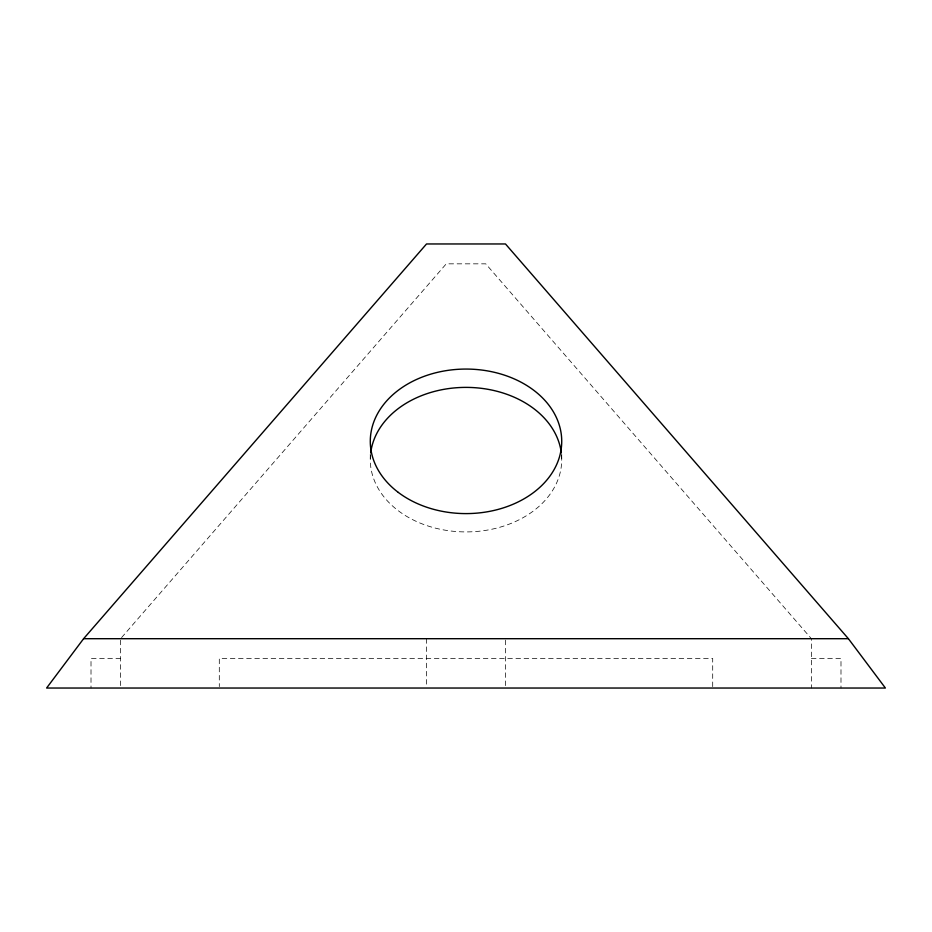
<?xml version="1.0" encoding="UTF-8"?>
<svg xmlns="http://www.w3.org/2000/svg" width="932" height="932" viewBox="0 0 932 932"><rect width="100%" height="100%" fill="white"/><g stroke="black" fill="none" stroke-linecap="round" stroke-linejoin="round"><path stroke-width="0.7" stroke-dasharray="4.66 3.5" d="M121.568 637.593L446.265 263.838L485.735 263.838L811.388 638.7L811.388 688.037M120.612 658.435L91.01 658.435L91.01 688.037M811.388 658.435L840.99 658.435L840.99 688.037M712.7 686.628L712.7 658.435L219.3 658.435L219.3 686.628M561.716 454.012L561.716 459.651M505.47 640.144L505.47 686.581M426.53 638.7L426.53 686.581M370.284 454.012L370.284 459.651M120.612 640.144L120.612 688.037M561.577 455.62A95.716 72.265 0 0 1 466 531.916A95.716 72.265 0 0 1 370.423 455.62"/><path stroke-width="1.4" d="M83.6 638.7L46.6 688.037L885.4 688.037L848.4 638.7L505.47 243.963L426.53 243.963L83.6 638.7L848.4 638.7M370.691 452.917A95.716 72.265 0 0 1 466 387.386A95.716 72.265 0 0 1 561.309 452.917M398.313 492.422A95.716 72.265 0 0 0 558.466 460.035A95.716 72.265 0 0 0 441.22 371.53A95.716 72.265 0 0 0 398.313 492.422"/></g></svg>
